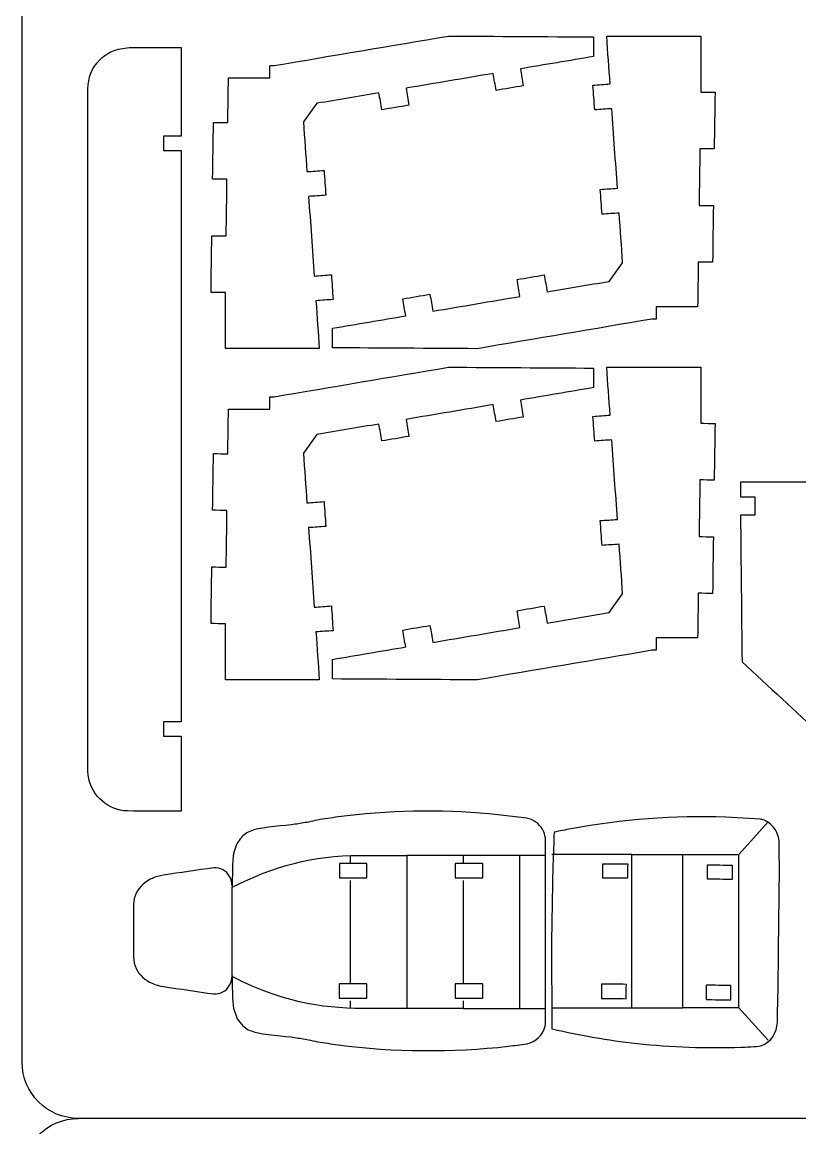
# Model space of a CAD drawing. Extents: x 1449 to 2334, y 110 to 990.
# Drawn here: x 1449.5 to 1587.8, y 548.2 to 744.9 of the extents above; entities that cross this region are included whole.
import ezdxf

# ---------------------------------------------------------------- set-up
doc = ezdxf.new("R2010")
doc.units = 0
doc.layers.get('0').update_dxf_attribs({"linetype": 'CONTINUOUS'})

msp = doc.modelspace()

# ---------------------------------------------------------------- linework, layer by layer
at = {"color": 175}
for p, q in [((1449.477645, 559.85946), (1449.477645, 979.85946)), ((1729.477645, 549.85946), (1459.477645, 549.85946))]:
    msp.add_line(p, q, dxfattribs=at)
at = {"color": 3}
for p, q in [((1466.595045, 740.09146), (1468.495445, 740.34166)), ((1619.500445, 663.00816), (1577.266645, 663.02806)), ((1539.284045, 603.29186), (1532.589145, 604.05906)), ((1580.822745, 603.08766), (1574.687645, 603.45276)), ((1542.568445, 566.71206), (1542.579245, 599.71166)), ((1584.180145, 592.57366), (1584.155545, 599.21756)), ((1543.910945, 594.96266), (1543.656945, 581.35186)), ((1543.656945, 581.35186), (1543.725945, 565.79476)), ((1487.092445, 569.45916), (1487.762645, 567.59406)), ((1487.762645, 567.59406), (1488.731845, 566.31846)), ((1542.497445, 566.29476), (1542.568445, 566.71206))]:
    msp.add_line(p, q, dxfattribs=at)
at = {"color": 1}
for p, q in [((1576.962145, 596.84106), (1582.211045, 602.63586)), ((1507.908945, 595.26946), (1507.909145, 596.63346)), ((1509.535445, 596.66586), (1517.924945, 596.66306)), ((1517.924945, 596.66306), (1517.916045, 569.41416)), ((1527.939345, 596.65976), (1517.924945, 596.66306)), ((1527.939345, 596.65976), (1527.938945, 595.26286)), ((1537.953845, 596.65656), (1527.939345, 596.65976)), ((1537.953845, 596.65656), (1537.944945, 569.40766)), ((1542.538245, 596.65506), (1537.953845, 596.65656)), ((1557.928745, 596.84086), (1543.694145, 596.84056)), ((1557.928745, 596.84086), (1567.030645, 596.84096)), ((1557.928945, 569.56466), (1557.928745, 596.84086)), ((1567.030645, 596.84096), (1576.962145, 596.84106)), ((1567.031145, 569.56486), (1567.030645, 596.84096)), ((1576.962545, 569.56496), (1576.962145, 596.84106)), ((1507.904245, 573.87126), (1507.908145, 592.21256)), ((1527.937945, 592.20606), (1527.931945, 573.86456)), ((1486.820645, 575.09656), (1486.825845, 591.00086)), ((1507.903245, 569.45016), (1507.903445, 570.81426)), ((1527.930945, 570.80766), (1527.930545, 569.41076)), ((1527.930545, 569.41076), (1517.916045, 569.41416)), ((1527.930545, 569.41076), (1537.944945, 569.40766)), ((1537.944945, 569.40766), (1542.529345, 569.40606)), ((1543.694445, 569.56446), (1557.928945, 569.56466)), ((1557.928945, 569.56466), (1567.031145, 569.56486)), ((1576.962545, 569.56496), (1567.031145, 569.56486)), ((1582.211645, 563.77016), (1576.962545, 569.56496))]:
    msp.add_line(p, q, dxfattribs=at)
at = {"color": 3}
for points in [[(1494.297045, 737.15336), (1504.649945, 738.90656), (1515.003045, 740.65986), (1525.355945, 742.41306)], [(1525.355945, 742.41306), (1533.952645, 742.35946), (1542.549345, 742.30586), (1551.146045, 742.25226)], [(1551.146045, 742.25226), (1551.146445, 741.09316), (1551.146745, 739.93396), (1551.147145, 738.77476)], [(1553.476145, 742.40336), (1559.047145, 742.40516), (1564.618045, 742.40696), (1570.189045, 742.40876)], [(1554.074845, 733.88116), (1553.875245, 736.72186), (1553.675745, 739.56266), (1553.476145, 742.40336)], [(1570.189045, 742.40876), (1570.190145, 739.08556), (1570.191145, 735.76236), (1570.192245, 732.43906)], [(1464.025545, 738.82426), (1464.886845, 739.39986), (1465.551045, 739.81166), (1466.595045, 740.09146)], [(1468.495445, 740.34166), (1471.587545, 740.34166), (1474.679645, 740.34166), (1477.771745, 740.34166)], [(1477.771745, 740.34166), (1477.771745, 735.09936), (1477.771745, 729.85716), (1477.771745, 724.61486)], [(1461.152745, 732.99896), (1461.217545, 734.97616), (1461.888845, 736.77656), (1463.303345, 738.19106)], [(1463.303345, 738.19106), (1463.544045, 738.40206), (1463.784845, 738.61316), (1464.025545, 738.82426)], [(1551.147145, 738.77476), (1546.800945, 738.03826), (1542.454845, 737.30176), (1538.108545, 736.56526)], [(1493.566445, 737.13476), (1493.810045, 737.14106), (1494.053545, 737.14716), (1494.297045, 737.15336)], [(1493.566845, 734.95196), (1493.566745, 735.67956), (1493.566545, 736.40726), (1493.566445, 737.13476)], [(1533.282245, 735.74726), (1528.113745, 734.87136), (1522.945445, 733.99556), (1517.777045, 733.11956)], [(1533.793345, 732.73086), (1533.623045, 733.73626), (1533.452645, 734.74176), (1533.282245, 735.74726)], [(1538.108545, 736.56526), (1538.278945, 735.55966), (1538.449345, 734.55426), (1538.619745, 733.54866)], [(1486.066045, 727.00766), (1486.103845, 729.65496), (1486.141545, 732.30226), (1486.179345, 734.94966)], [(1486.179345, 734.94966), (1488.641845, 734.95046), (1491.104345, 734.95116), (1493.566845, 734.95196)], [(1551.022945, 733.66676), (1552.040245, 733.73826), (1553.057545, 733.80966), (1554.074845, 733.88116)], [(1461.152745, 611.88176), (1461.152745, 652.25416), (1461.152745, 692.62656), (1461.152745, 732.99896)], [(1512.950745, 732.30176), (1509.274545, 731.68096), (1505.598445, 731.06026), (1501.922145, 730.43956)], [(1513.461945, 729.28526), (1513.291545, 730.29076), (1513.121145, 731.29626), (1512.950745, 732.30176)], [(1517.777045, 733.11956), (1517.947445, 732.11416), (1518.117845, 731.10866), (1518.288245, 730.10316)], [(1538.619745, 733.54866), (1537.010945, 733.27606), (1535.402245, 733.00346), (1533.793345, 732.73086)], [(1551.331745, 729.27196), (1551.228745, 730.73686), (1551.125845, 732.20176), (1551.022945, 733.66676)], [(1570.192245, 732.43906), (1571.041945, 732.42676), (1571.891645, 732.41456), (1572.741445, 732.40226)], [(1572.741445, 732.40226), (1572.692945, 729.04196), (1572.644445, 725.68156), (1572.595945, 722.32116)], [(1501.922145, 730.43956), (1501.119145, 729.33316), (1500.316045, 728.22676), (1499.513045, 727.12046)], [(1518.288245, 730.10316), (1516.679445, 729.83056), (1515.070645, 729.55796), (1513.461945, 729.28526)], [(1554.383645, 729.48626), (1553.366345, 729.41486), (1552.348945, 729.34336), (1551.331745, 729.27196)], [(1555.377945, 715.33246), (1555.046545, 720.05036), (1554.715145, 724.76836), (1554.383645, 729.48626)], [(1483.371245, 716.96436), (1483.419845, 720.32476), (1483.468245, 723.68526), (1483.516845, 727.04566)], [(1483.516845, 727.04566), (1484.366645, 727.03296), (1485.216345, 727.02026), (1486.066045, 727.00766)], [(1499.513045, 727.12046), (1499.719945, 724.17566), (1499.926745, 721.23086), (1500.133645, 718.28616)], [(1477.771745, 724.61486), (1476.719345, 724.61486), (1475.666845, 724.61486), (1474.614445, 724.61486)], [(1474.614445, 724.61486), (1474.614445, 723.76496), (1474.614445, 722.91516), (1474.614445, 722.06526)], [(1474.614445, 722.06526), (1475.666845, 722.06526), (1476.719345, 722.06526), (1477.771745, 722.06526)], [(1477.771745, 722.06526), (1477.771745, 688.17736), (1477.771745, 654.28936), (1477.771745, 620.40136)], [(1570.046645, 722.35796), (1569.998145, 718.99756), (1569.949645, 715.63716), (1569.901145, 712.27686)], [(1572.595945, 722.32116), (1571.746145, 722.33346), (1570.896445, 722.34566), (1570.046645, 722.35796)], [(1500.133645, 718.28616), (1501.150945, 718.35766), (1502.168345, 718.42906), (1503.185645, 718.50056)], [(1503.185645, 718.50056), (1503.288945, 717.02906), (1503.392345, 715.55776), (1503.495645, 714.08636)], [(1485.920545, 716.92756), (1485.070745, 716.93986), (1484.221045, 716.95206), (1483.371245, 716.96436)], [(1485.775045, 706.84646), (1485.823545, 710.20686), (1485.872045, 713.56726), (1485.920545, 716.92756)], [(1503.495645, 714.08636), (1502.478345, 714.01486), (1501.461045, 713.94346), (1500.443745, 713.87196)], [(1552.326045, 715.11806), (1553.343345, 715.18956), (1554.360645, 715.26096), (1555.377945, 715.33246)], [(1552.636045, 710.70386), (1552.532745, 712.17536), (1552.429345, 713.64666), (1552.326045, 715.11806)], [(1500.443745, 713.87196), (1500.775145, 709.15406), (1501.106545, 704.43606), (1501.438045, 699.71816)], [(1569.901145, 712.27686), (1570.750945, 712.26456), (1571.600645, 712.25236), (1572.450445, 712.24006)], [(1572.450445, 712.24006), (1572.401845, 708.87966), (1572.353445, 705.51916), (1572.304845, 702.15876)], [(1555.688045, 710.91826), (1554.670745, 710.84676), (1553.653345, 710.77536), (1552.636045, 710.70386)], [(1556.308645, 702.08396), (1556.101745, 705.02876), (1555.894945, 707.97356), (1555.688045, 710.91826)], [(1483.080245, 696.80216), (1483.128745, 700.16246), (1483.177245, 703.52286), (1483.225745, 706.88326)], [(1483.225745, 706.88326), (1484.075545, 706.87096), (1484.925245, 706.85876), (1485.775045, 706.84646)], [(1553.899545, 698.76486), (1554.702545, 699.87126), (1555.505645, 700.97766), (1556.308645, 702.08396)], [(1569.755645, 702.19676), (1569.717845, 699.54946), (1569.680145, 696.90216), (1569.642345, 694.25476)], [(1572.304845, 702.15876), (1571.455045, 702.17146), (1570.605345, 702.18416), (1569.755645, 702.19676)], [(1501.438045, 699.71816), (1502.455345, 699.78956), (1503.472745, 699.86106), (1504.489945, 699.93246)], [(1504.489945, 699.93246), (1504.592945, 698.46756), (1504.695845, 697.00266), (1504.798745, 695.53766)], [(1537.533445, 699.10126), (1539.142245, 699.37386), (1540.751045, 699.64646), (1542.359745, 699.91916)], [(1538.044645, 696.08486), (1537.874245, 697.09026), (1537.703845, 698.09576), (1537.533445, 699.10126)], [(1542.359745, 699.91916), (1542.530145, 698.91366), (1542.700545, 697.90816), (1542.870945, 696.90266)], [(1542.870945, 696.90266), (1546.547145, 697.52346), (1550.223245, 698.14416), (1553.899545, 698.76486)], [(1485.629445, 696.76536), (1484.779745, 696.77766), (1483.930045, 696.78986), (1483.080245, 696.80216)], [(1485.632645, 686.79566), (1485.631545, 690.11886), (1485.630545, 693.44206), (1485.629445, 696.76536)], [(1517.201945, 695.65576), (1518.810745, 695.92836), (1520.419445, 696.20096), (1522.028345, 696.47356)], [(1522.028345, 696.47356), (1522.198645, 695.46816), (1522.369045, 694.46266), (1522.539445, 693.45716)], [(1504.798745, 695.53766), (1503.781445, 695.46616), (1502.764145, 695.39476), (1501.746845, 695.32326)], [(1501.746845, 695.32326), (1501.946445, 692.48256), (1502.145945, 689.64176), (1502.345545, 686.80106)], [(1517.713145, 692.63916), (1517.542745, 693.64476), (1517.372345, 694.65016), (1517.201945, 695.65576)], [(1522.539445, 693.45716), (1527.707945, 694.33306), (1532.876245, 695.20886), (1538.044645, 696.08486)], [(1504.674545, 690.42966), (1509.020745, 691.16616), (1513.366845, 691.90266), (1517.713145, 692.63916)], [(1569.642345, 694.25476), (1567.179845, 694.25396), (1564.717345, 694.25326), (1562.254845, 694.25246)], [(1562.254845, 694.25246), (1562.254945, 693.52486), (1562.255145, 692.79716), (1562.255245, 692.06966)], [(1504.675645, 686.95216), (1504.675245, 688.11126), (1504.674945, 689.27046), (1504.674545, 690.42966)], [(1561.524645, 692.05106), (1551.171745, 690.29786), (1540.818645, 688.54456), (1530.465745, 686.79136)], [(1562.255245, 692.06966), (1562.011645, 692.06336), (1561.768145, 692.05726), (1561.524645, 692.05106)], [(1502.345545, 686.80106), (1496.774545, 686.79926), (1491.203645, 686.79746), (1485.632645, 686.79566)], [(1530.465745, 686.79136), (1521.869045, 686.84496), (1513.272345, 686.89856), (1504.675645, 686.95216)], [(1494.297045, 678.24056), (1504.649945, 679.99376), (1515.003045, 681.74706), (1525.355945, 683.50026)], [(1525.355945, 683.50026), (1533.952645, 683.44666), (1542.549345, 683.39306), (1551.146045, 683.33946)], [(1551.146045, 683.33946), (1551.146445, 682.18036), (1551.146745, 681.02116), (1551.147145, 679.86196)], [(1553.476145, 683.49056), (1559.047145, 683.49236), (1564.618045, 683.49416), (1570.189045, 683.49596)], [(1554.074845, 674.96836), (1553.875245, 677.80906), (1553.675745, 680.64986), (1553.476145, 683.49056)], [(1570.189045, 683.49596), (1570.190145, 680.17276), (1570.191145, 676.84956), (1570.192245, 673.52626)], [(1551.147145, 679.86196), (1546.800945, 679.12546), (1542.454845, 678.38896), (1538.108545, 677.65246)], [(1493.566445, 678.22196), (1493.810045, 678.22826), (1494.053545, 678.23436), (1494.297045, 678.24056)], [(1493.566845, 676.03916), (1493.566745, 676.76676), (1493.566545, 677.49446), (1493.566445, 678.22196)], [(1533.282245, 676.83446), (1528.113745, 675.95856), (1522.945445, 675.08276), (1517.777045, 674.20676)], [(1533.793345, 673.81806), (1533.623045, 674.82346), (1533.452645, 675.82896), (1533.282245, 676.83446)], [(1538.108545, 677.65246), (1538.278945, 676.64686), (1538.449345, 675.64146), (1538.619745, 674.63586)], [(1486.066045, 668.09486), (1486.103845, 670.74216), (1486.141545, 673.38946), (1486.179345, 676.03686)], [(1486.179345, 676.03686), (1488.641845, 676.03766), (1491.104345, 676.03836), (1493.566845, 676.03916)], [(1551.022945, 674.75396), (1552.040245, 674.82546), (1553.057545, 674.89686), (1554.074845, 674.96836)], [(1551.331745, 670.35916), (1551.228745, 671.82406), (1551.125845, 673.28896), (1551.022945, 674.75396)], [(1512.950745, 673.38896), (1509.274545, 672.76816), (1505.598445, 672.14746), (1501.922145, 671.52676)], [(1513.461945, 670.37246), (1513.291545, 671.37796), (1513.121145, 672.38346), (1512.950745, 673.38896)], [(1517.777045, 674.20676), (1517.947445, 673.20136), (1518.117845, 672.19586), (1518.288245, 671.19036)], [(1538.619745, 674.63586), (1537.010945, 674.36326), (1535.402245, 674.09066), (1533.793345, 673.81806)], [(1570.192245, 673.52626), (1571.041945, 673.51396), (1571.891645, 673.50176), (1572.741445, 673.48946)], [(1572.741445, 673.48946), (1572.692945, 670.12916), (1572.644445, 666.76876), (1572.595945, 663.40836)], [(1501.922145, 671.52676), (1501.119145, 670.42036), (1500.316045, 669.31396), (1499.513045, 668.20766)], [(1518.288245, 671.19036), (1516.679445, 670.91776), (1515.070645, 670.64516), (1513.461945, 670.37246)], [(1554.383645, 670.57346), (1553.366345, 670.50206), (1552.348945, 670.43056), (1551.331745, 670.35916)], [(1555.377945, 656.41966), (1555.046545, 661.13756), (1554.715145, 665.85556), (1554.383645, 670.57346)], [(1483.371245, 658.05156), (1483.419845, 661.41196), (1483.468245, 664.77246), (1483.516845, 668.13286)], [(1483.516845, 668.13286), (1484.366645, 668.12016), (1485.216345, 668.10746), (1486.066045, 668.09486)], [(1499.513045, 668.20766), (1499.719945, 665.26286), (1499.926745, 662.31806), (1500.133645, 659.37336)], [(1570.046645, 663.44516), (1569.998145, 660.08476), (1569.949645, 656.72436), (1569.901145, 653.36406)], [(1572.595945, 663.40836), (1571.746145, 663.42066), (1570.896445, 663.43286), (1570.046645, 663.44516)], [(1577.266645, 663.02806), (1577.266645, 662.17156), (1577.266645, 661.31506), (1577.266645, 660.45856)], [(1500.133645, 659.37336), (1501.150945, 659.44486), (1502.168345, 659.51626), (1503.185645, 659.58776)], [(1503.185645, 659.58776), (1503.288945, 658.11626), (1503.392345, 656.64496), (1503.495645, 655.17356)], [(1577.266645, 660.45856), (1578.116545, 660.45856), (1578.966345, 660.45856), (1579.816245, 660.45856)], [(1579.816245, 660.45856), (1579.816245, 659.36036), (1579.816245, 658.26226), (1579.816245, 657.16406)], [(1485.920545, 658.01476), (1485.070745, 658.02706), (1484.221045, 658.03926), (1483.371245, 658.05156)], [(1485.775045, 647.93366), (1485.823545, 651.29406), (1485.872045, 654.65446), (1485.920545, 658.01476)], [(1579.816245, 657.16406), (1578.966345, 657.16406), (1578.116545, 657.16406), (1577.266645, 657.16406)], [(1577.266645, 657.16406), (1577.359645, 648.47106), (1577.452645, 639.77826), (1577.545745, 631.08526)], [(1503.495645, 655.17356), (1502.478345, 655.10206), (1501.461045, 655.03066), (1500.443745, 654.95916)], [(1552.326045, 656.20526), (1553.343345, 656.27676), (1554.360645, 656.34816), (1555.377945, 656.41966)], [(1552.636045, 651.79106), (1552.532745, 653.26256), (1552.429345, 654.73386), (1552.326045, 656.20526)], [(1500.443745, 654.95916), (1500.775145, 650.24126), (1501.106545, 645.52326), (1501.438045, 640.80536)], [(1569.901145, 653.36406), (1570.750945, 653.35176), (1571.600645, 653.33956), (1572.450445, 653.32726)], [(1572.450445, 653.32726), (1572.401845, 649.96686), (1572.353445, 646.60636), (1572.304845, 643.24596)], [(1555.688045, 652.00546), (1554.670745, 651.93396), (1553.653345, 651.86256), (1552.636045, 651.79106)], [(1556.308645, 643.17116), (1556.101745, 646.11596), (1555.894945, 649.06076), (1555.688045, 652.00546)], [(1483.080245, 637.88936), (1483.128745, 641.24966), (1483.177245, 644.61006), (1483.225745, 647.97046)], [(1483.225745, 647.97046), (1484.075545, 647.95816), (1484.925245, 647.94596), (1485.775045, 647.93366)], [(1569.755645, 643.28396), (1569.717845, 640.63666), (1569.680145, 637.98936), (1569.642345, 635.34196)], [(1572.304845, 643.24596), (1571.455045, 643.25866), (1570.605345, 643.27136), (1569.755645, 643.28396)], [(1553.899545, 639.85206), (1554.702545, 640.95846), (1555.505645, 642.06486), (1556.308645, 643.17116)], [(1501.438045, 640.80536), (1502.455345, 640.87676), (1503.472745, 640.94826), (1504.489945, 641.01966)], [(1504.489945, 641.01966), (1504.592945, 639.55476), (1504.695845, 638.08986), (1504.798745, 636.62486)], [(1537.533445, 640.18846), (1539.142245, 640.46106), (1540.751045, 640.73366), (1542.359745, 641.00636)], [(1538.044645, 637.17206), (1537.874245, 638.17746), (1537.703845, 639.18296), (1537.533445, 640.18846)], [(1542.359745, 641.00636), (1542.530145, 640.00086), (1542.700545, 638.99536), (1542.870945, 637.98986)], [(1542.870945, 637.98986), (1546.547145, 638.61066), (1550.223245, 639.23136), (1553.899545, 639.85206)], [(1485.629445, 637.85256), (1484.779745, 637.86486), (1483.930045, 637.87706), (1483.080245, 637.88936)], [(1485.632645, 627.88286), (1485.631545, 631.20606), (1485.630545, 634.52926), (1485.629445, 637.85256)], [(1517.201945, 636.74296), (1518.810745, 637.01556), (1520.419445, 637.28816), (1522.028345, 637.56076)], [(1522.028345, 637.56076), (1522.198645, 636.55536), (1522.369045, 635.54986), (1522.539445, 634.54436)], [(1504.798745, 636.62486), (1503.781445, 636.55336), (1502.764145, 636.48196), (1501.746845, 636.41046)], [(1501.746845, 636.41046), (1501.946445, 633.56976), (1502.145945, 630.72896), (1502.345545, 627.88826)], [(1517.713145, 633.72636), (1517.542745, 634.73196), (1517.372345, 635.73736), (1517.201945, 636.74296)], [(1522.539445, 634.54436), (1527.707945, 635.42026), (1532.876245, 636.29606), (1538.044645, 637.17206)], [(1569.642345, 635.34196), (1567.179845, 635.34116), (1564.717345, 635.34046), (1562.254845, 635.33966)], [(1562.254845, 635.33966), (1562.254945, 634.61206), (1562.255145, 633.88436), (1562.255245, 633.15686)], [(1504.674545, 631.51686), (1509.020745, 632.25336), (1513.366845, 632.98986), (1517.713145, 633.72636)], [(1504.675645, 628.03936), (1504.675245, 629.19846), (1504.674945, 630.35766), (1504.674545, 631.51686)], [(1561.524645, 633.13826), (1551.171745, 631.38506), (1540.818645, 629.63176), (1530.465745, 627.87856)], [(1562.255245, 633.15686), (1562.011645, 633.15056), (1561.768145, 633.14446), (1561.524645, 633.13826)], [(1577.545745, 631.08526), (1587.072445, 622.28206), (1596.599245, 613.47866), (1606.126045, 604.67546)], [(1502.345545, 627.88826), (1496.774545, 627.88646), (1491.203645, 627.88466), (1485.632645, 627.88286)], [(1530.465745, 627.87856), (1521.869045, 627.93216), (1513.272345, 627.98576), (1504.675645, 628.03936)], [(1477.771745, 620.40136), (1476.719345, 620.40136), (1475.666845, 620.40136), (1474.614445, 620.40136)], [(1474.614445, 620.40136), (1474.614445, 619.55146), (1474.614445, 618.70176), (1474.614445, 617.85186)], [(1474.614445, 617.85186), (1475.666845, 617.85186), (1476.719345, 617.85186), (1477.771745, 617.85186)], [(1477.771745, 617.85186), (1477.771745, 613.41426), (1477.771745, 608.97676), (1477.771745, 604.53916)], [(1461.215545, 610.92336), (1461.194545, 611.24276), (1461.173745, 611.56236), (1461.152745, 611.88176)], [(1467.537045, 604.60196), (1464.273545, 605.03176), (1461.645345, 607.65976), (1461.215545, 610.92336)], [(1477.771745, 604.53916), (1476.183145, 604.53916), (1468.553445, 604.46806), (1467.537045, 604.60196)], [(1532.589145, 604.05906), (1523.911145, 604.81676), (1514.320245, 604.64836), (1505.686045, 603.49766)], [(1498.021645, 602.18826), (1496.435145, 601.96916), (1492.177845, 601.62896), (1490.859845, 601.25316)], [(1500.411845, 602.57816), (1499.615045, 602.44826), (1498.818345, 602.31826), (1498.021645, 602.18826)], [(1502.027545, 602.94606), (1501.488945, 602.82346), (1500.950345, 602.70086), (1500.411845, 602.57816)], [(1505.686045, 603.49766), (1504.466545, 603.31386), (1503.247045, 603.12996), (1502.027545, 602.94606)], [(1542.042545, 601.30696), (1541.457545, 602.29976), (1540.387345, 603.04246), (1539.284045, 603.29186)], [(1574.687645, 603.45276), (1565.547145, 603.77316), (1556.128745, 603.06596), (1547.137045, 601.39366)], [(1584.155545, 599.21756), (1583.977745, 601.05866), (1582.658045, 602.80556), (1580.822745, 603.08766)], [(1488.742845, 600.14026), (1488.393145, 599.82976), (1487.723845, 598.85236), (1487.546345, 598.41456)], [(1489.677945, 600.81116), (1489.366245, 600.58756), (1489.054545, 600.36396), (1488.742845, 600.14026)], [(1490.859845, 601.25316), (1490.465945, 601.10576), (1490.071845, 600.95856), (1489.677945, 600.81116)], [(1542.579245, 599.71166), (1542.430045, 600.35926), (1542.431545, 600.64676), (1542.042545, 601.30696)], [(1544.111145, 600.79296), (1544.044445, 598.84956), (1543.977645, 596.90616), (1543.910945, 594.96266)], [(1547.137045, 601.39366), (1546.128445, 601.19346), (1545.119845, 600.99316), (1544.111145, 600.79296)], [(1487.546345, 598.41456), (1487.397945, 597.94326), (1487.249745, 597.47206), (1487.101345, 597.00076)], [(1487.101345, 597.00076), (1486.863145, 595.90686), (1486.877345, 592.42056), (1486.852145, 591.18876)], [(1483.558545, 594.44806), (1480.575745, 594.01446), (1477.593145, 593.58106), (1474.610445, 593.14756)], [(1486.396945, 592.88816), (1485.804445, 593.93776), (1484.796045, 594.55456), (1483.558545, 594.44806)], [(1474.610445, 593.14756), (1471.784545, 592.69336), (1469.378145, 590.92486), (1469.306645, 587.90616)], [(1486.852145, 591.18876), (1486.794945, 591.82026), (1486.730245, 592.29796), (1486.396945, 592.88816)], [(1583.966145, 573.13016), (1584.037445, 579.61136), (1584.108845, 586.09246), (1584.180145, 592.57366)], [(1469.306645, 587.90616), (1469.305645, 584.79256), (1469.304545, 581.67886), (1469.303545, 578.56526)], [(1469.303545, 578.56526), (1469.373145, 575.54656), (1471.778345, 573.77636), (1474.604045, 573.32046)], [(1486.390645, 573.57206), (1486.724345, 574.16256), (1486.789145, 574.63946), (1486.847045, 575.27116)], [(1486.847045, 575.27116), (1486.871345, 574.03806), (1486.854645, 570.55446), (1487.092445, 569.45916)], [(1474.604045, 573.32046), (1477.586345, 572.88506), (1480.568845, 572.44946), (1483.551145, 572.01406)], [(1483.551145, 572.01406), (1484.788545, 571.90686), (1485.797545, 572.52286), (1486.390645, 573.57206)], [(1583.829045, 567.01116), (1583.874745, 569.05076), (1583.920445, 571.09046), (1583.966145, 573.13016)], [(1580.841345, 562.79196), (1582.705045, 563.32036), (1583.745345, 565.09146), (1583.829045, 567.01116)], [(1488.731845, 566.31846), (1489.043345, 566.09466), (1489.354845, 565.87086), (1489.666445, 565.64706)], [(1489.666445, 565.64706), (1490.060345, 565.49946), (1490.454245, 565.35186), (1490.848145, 565.20426)], [(1490.848145, 565.20426), (1492.165845, 564.82766), (1496.422845, 564.48466), (1498.009245, 564.26446)], [(1539.270945, 563.13396), (1540.784145, 563.47466), (1542.201645, 564.73956), (1542.497445, 566.29476)], [(1543.725945, 565.79476), (1549.061345, 564.61306), (1553.441645, 563.79356), (1558.896945, 563.19786)], [(1498.009245, 564.26446), (1498.805845, 564.13396), (1499.602645, 564.00346), (1500.399245, 563.87296)], [(1500.399245, 563.87296), (1500.937745, 563.74996), (1501.476145, 563.62706), (1502.014545, 563.50396)], [(1502.014545, 563.50396), (1503.234045, 563.31936), (1504.453345, 563.13476), (1505.672745, 562.95006)], [(1505.672745, 562.95006), (1515.435645, 561.64246), (1526.142145, 561.59236), (1535.928545, 562.70736)], [(1535.928545, 562.70736), (1537.042645, 562.84956), (1538.156745, 562.99186), (1539.270945, 563.13396)], [(1558.896945, 563.19786), (1564.875845, 562.54496), (1571.298145, 562.31516), (1577.308345, 562.54016)], [(1577.308345, 562.54016), (1578.029845, 562.56716), (1580.242545, 562.62216), (1580.841345, 562.79196)]]:
    msp.add_open_spline(points, degree=3, dxfattribs=at)
at = {"color": 1}
for points in [[(1486.825845, 591.00086), (1494.327445, 594.75856), (1501.142345, 596.62566), (1509.535445, 596.66586)], [(1494.109445, 571.96586), (1491.342145, 572.90076), (1489.407945, 573.79836), (1486.820645, 575.09656)], [(1517.916045, 569.41416), (1508.674645, 569.41706), (1502.864745, 569.00836), (1494.109445, 571.96586)]]:
    msp.add_open_spline(points, degree=3, dxfattribs=at)
at = {"color": 250}
for points in [[(1505.910245, 595.20666), (1505.910045, 594.35686), (1505.909745, 593.50706), (1505.909445, 592.65716)], [(1510.805445, 595.20506), (1509.173745, 595.20566), (1507.541945, 595.20616), (1505.910245, 595.20666)], [(1510.804545, 592.65556), (1510.804845, 593.50536), (1510.805145, 594.35516), (1510.805445, 595.20506)], [(1526.531645, 595.19996), (1526.531345, 594.35006), (1526.531145, 593.50026), (1526.530845, 592.65036)], [(1531.426845, 595.19836), (1529.795145, 595.19896), (1528.163345, 595.19936), (1526.531645, 595.19996)], [(1531.426045, 592.64886), (1531.426245, 593.49876), (1531.426545, 594.34846), (1531.426845, 595.19836)], [(1552.767445, 592.62996), (1552.776845, 593.47996), (1552.786145, 594.33006), (1552.795545, 595.17996)], [(1552.795545, 595.17996), (1554.264045, 595.16386), (1555.732445, 595.14766), (1557.200845, 595.13146)], [(1557.200845, 595.13146), (1557.191445, 594.28146), (1557.182145, 593.43146), (1557.172745, 592.58146)], [(1571.380145, 592.42506), (1571.389545, 593.27506), (1571.398845, 594.12506), (1571.408245, 594.97506)], [(1571.408245, 594.97506), (1572.876645, 594.95886), (1574.345145, 594.94276), (1575.813545, 594.92666)], [(1575.813545, 594.92666), (1575.804245, 594.07666), (1575.794845, 593.22656), (1575.785545, 592.37666)], [(1505.909445, 592.65716), (1507.541145, 592.65656), (1509.172845, 592.65606), (1510.804545, 592.65556)], [(1526.530845, 592.65036), (1528.162545, 592.64986), (1529.794345, 592.64936), (1531.426045, 592.64886)], [(1557.172745, 592.58146), (1555.704345, 592.59766), (1554.235945, 592.61386), (1552.767445, 592.62996)], [(1575.785545, 592.37666), (1574.317045, 592.39276), (1572.848545, 592.40886), (1571.380145, 592.42506)], [(1505.903345, 573.79036), (1505.903045, 572.94056), (1505.902745, 572.09076), (1505.902545, 571.24086)], [(1510.798345, 573.78886), (1509.166745, 573.78946), (1507.535045, 573.78986), (1505.903345, 573.79036)], [(1510.797545, 571.23936), (1510.797845, 572.08916), (1510.798145, 572.93896), (1510.798345, 573.78886)], [(1526.524645, 573.78376), (1526.524445, 572.93386), (1526.524145, 572.08406), (1526.523845, 571.23416)], [(1531.419845, 573.78206), (1529.788145, 573.78266), (1528.156345, 573.78316), (1526.524645, 573.78376)], [(1531.419045, 571.23256), (1531.419345, 572.08246), (1531.419545, 572.93226), (1531.419845, 573.78206)], [(1552.559845, 573.76536), (1552.550445, 572.91536), (1552.541145, 572.06526), (1552.531745, 571.21536)], [(1556.965145, 573.71676), (1555.496745, 573.73296), (1554.028245, 573.74916), (1552.559845, 573.76536)], [(1556.937145, 571.16676), (1556.946445, 572.01676), (1556.955845, 572.86686), (1556.965145, 573.71676)], [(1571.172445, 573.56036), (1571.163145, 572.71046), (1571.153745, 571.86036), (1571.144445, 571.01036)], [(1575.577845, 573.51196), (1574.109345, 573.52816), (1572.640945, 573.54426), (1571.172445, 573.56036)], [(1575.549745, 570.96196), (1575.559045, 571.81196), (1575.568445, 572.66196), (1575.577845, 573.51196)], [(1505.902545, 571.24086), (1507.534145, 571.24036), (1509.165845, 571.23986), (1510.797545, 571.23936)], [(1526.523845, 571.23416), (1528.155545, 571.23366), (1529.787345, 571.23306), (1531.419045, 571.23256)], [(1552.531745, 571.21536), (1554.000145, 571.19916), (1555.468645, 571.18296), (1556.937145, 571.16676)], [(1571.144445, 571.01036), (1572.612845, 570.99426), (1574.081345, 570.97816), (1575.549745, 570.96196)]]:
    msp.add_open_spline(points, degree=3, dxfattribs=at)
at = {"color": 175}
for points in [[(1459.477645, 549.85946), (1453.977645, 549.85946), (1449.477645, 554.35946), (1449.477645, 559.85946)], [(1449.477645, 539.85946), (1449.477645, 545.35946), (1453.977645, 549.85946), (1459.477645, 549.85946)]]:
    msp.add_open_spline(points, degree=3, dxfattribs=at)

doc.saveas('drawing.dxf')
